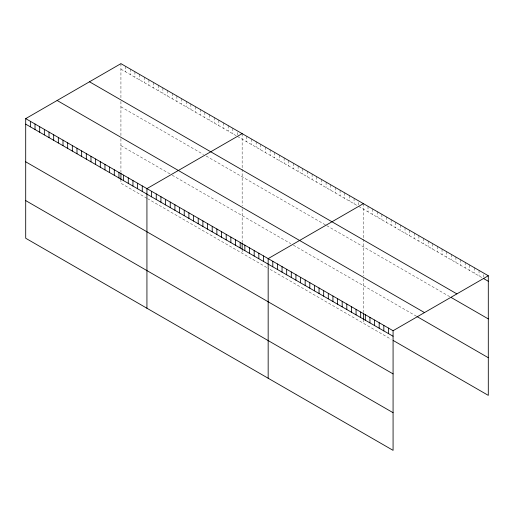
<?xml version="1.0" encoding="UTF-8"?>
<svg xmlns="http://www.w3.org/2000/svg" width="514" height="514" viewBox="0 0 514 514"><rect width="100%" height="100%" fill="white"/><g stroke="black" fill="none" stroke-linecap="round" stroke-linejoin="round"><path stroke-width="0.39" stroke-dasharray="2.57 1.93" d="M120.925 69.165L236.164 135.696M237.5 136.461L357.397 205.69M358.733 206.455L482.35 277.83M120.925 106.822L203.525 154.508M206.191 156.044L326.088 225.267M326.756 225.652L449.968 296.79M120.925 145.616L171.554 174.844M172.216 175.229L290.789 243.687M293.449 245.223L416.263 316.129M146.908 198.275L120.925 183.273L120.925 179.431M147.569 198.661L268.803 268.649M270.139 269.42L391.148 339.285M483.674 274.649L483.674 277.014M479.048 270.403L479.048 275.922M474.422 267.736L474.422 273.249M469.796 265.063L469.796 270.582M465.17 262.391L465.17 267.91M460.544 259.718L460.544 265.237M455.918 257.051L455.918 262.564M451.292 254.379L451.292 259.898M446.666 251.706L446.666 257.225M442.04 249.039L442.04 254.552M437.414 246.367L437.414 251.886M432.788 243.694L432.788 249.213M428.162 241.027L428.162 246.54M423.536 238.355L423.536 243.867M418.91 235.682L418.91 241.201M414.284 233.009L414.284 238.528M409.658 230.343L409.658 235.855M405.032 227.67L405.032 233.189M400.4 224.997L400.4 230.516M395.774 222.331L395.774 227.843M391.148 219.658L391.148 225.177M386.522 216.985L386.522 222.504M381.896 214.312L381.896 219.831M377.27 211.646L377.27 217.159M372.644 208.973L372.644 214.492M368.018 206.3L368.018 211.819M363.392 203.634L363.392 238.355M363.392 239.119L363.392 275.902M363.392 278.678L363.392 312.499M363.392 319.419L363.392 323.261M358.733 202.516L358.733 204.88M354.069 198.25L354.069 203.762M349.404 195.558L349.404 201.07M344.74 192.866L344.74 198.378M340.082 190.174L340.082 195.686M335.417 187.481L335.417 192.994M330.753 184.789L330.753 190.302M326.088 182.097L326.088 187.61M321.43 179.405L321.43 184.918M316.765 176.713L316.765 182.226M312.101 174.021L312.101 179.534M307.443 171.329L307.443 176.842M302.778 168.637L302.778 174.15M298.114 165.945L298.114 171.458M293.449 163.253L293.449 168.765M288.791 160.561L288.791 166.073M284.126 157.869L284.126 163.381M279.462 155.177L279.462 160.689M274.797 152.485L274.797 157.997M270.139 149.792L270.139 155.305M265.475 147.1L265.475 152.613M260.81 144.408L260.81 149.921M256.152 141.716L256.152 147.229M251.487 139.024L251.487 144.537M246.823 136.332L246.823 141.845M242.158 133.64L242.158 168.361M242.158 169.125L242.158 205.908M242.158 208.684L242.158 242.512M242.158 249.425L242.158 253.267M237.5 132.522L237.5 134.886M232.836 128.256L232.836 133.768M228.171 125.564L228.171 131.076M223.506 122.872L223.506 128.384M218.848 120.18L218.848 125.692M214.184 117.488L214.184 123M209.519 114.795L209.519 120.308M204.861 112.103L204.861 117.616M200.197 109.411L200.197 114.924M195.532 106.719L195.532 112.232M190.867 104.027L190.867 109.546M186.209 101.335L186.209 106.854M181.545 98.643L181.545 104.162M176.88 95.951L176.88 101.47M172.216 93.259L172.216 98.778M167.558 90.567L167.558 96.086M162.893 87.875L162.893 93.394M158.228 85.183L158.228 90.702M153.57 82.491L153.57 88.01M148.906 79.798L148.906 85.318M144.241 77.106L144.241 82.625M139.577 74.414L139.577 79.933M134.919 71.722L134.919 77.241M130.254 69.03L130.254 74.549M125.589 66.338L125.589 71.857M120.925 63.646L120.925 99.131M120.925 101.438L120.925 135.921M120.925 138.69L120.925 172.518"/><path stroke-width="0.77" d="M25.7 118.625L393.075 330.727L393.075 450.354L25.7 238.252L25.7 118.625L120.925 63.646L488.3 275.748L488.3 395.375L393.133 340.429M242.158 133.64L146.933 188.619L146.933 308.246M363.392 203.634L268.167 258.613L268.167 378.24M393.075 330.727L488.3 275.748M483.674 278.594L488.3 281.261M89.5 81.79L456.875 293.886M451.292 297.555L488.3 318.918M57.125 100.481L424.5 312.583M416.925 316.508L488.3 357.718M25.7 124.144L393.075 336.24M25.7 161.801L393.075 373.896M25.7 200.595L393.075 412.697M388.449 328.054L388.449 333.573M383.823 325.381L383.823 330.9M379.191 322.715L379.191 328.228M374.565 320.042L374.565 325.561M369.939 317.369L369.939 322.888M365.313 314.703L365.313 320.216M363.392 313.27L363.392 319.419M360.687 312.03L360.687 317.543M356.061 309.357L356.061 314.876M351.435 306.685L351.435 312.204M346.809 304.018L346.809 309.531M342.183 301.345L342.183 306.864M337.557 298.673L337.557 304.192M332.931 296.006L332.931 301.519M328.305 293.333L328.305 298.852M323.679 290.661L323.679 296.18M319.053 287.988L319.053 293.507M314.427 285.321L314.427 290.834M309.801 282.649L309.801 288.168M305.175 279.976L305.175 285.495M300.549 277.309L300.549 282.822M295.923 274.637L295.923 280.156M291.297 271.964L291.297 277.483M286.671 269.297L286.671 274.81M282.045 266.625L282.045 272.144M277.419 263.952L277.419 269.471M272.793 261.279L272.793 266.798M263.502 255.921L263.502 261.433M258.838 253.229L258.838 258.741M254.179 250.536L254.179 256.049M249.515 247.844L249.515 253.357M244.85 245.152L244.85 250.665M242.158 243.276L242.158 249.425M240.186 242.46L240.186 247.973M235.528 239.768L235.528 245.281M230.863 237.076L230.863 242.589M226.199 234.384L226.199 239.897M221.54 231.692L221.54 237.205M216.876 229L216.876 234.512M212.211 226.308L212.211 231.82M207.547 223.616L207.547 229.128M202.889 220.924L202.889 226.436M198.224 218.232L198.224 223.744M193.56 215.539L193.56 221.052M188.895 212.847L188.895 218.36M184.237 210.155L184.237 215.668M179.572 207.463L179.572 212.976M174.908 204.771L174.908 210.284M170.25 202.079L170.25 207.598M165.585 199.387L165.585 204.906M160.921 196.695L160.921 202.214M156.256 194.003L156.256 199.522M151.598 191.311L151.598 196.83M142.269 185.927L142.269 191.446M137.604 183.235L137.604 188.754M132.946 180.542L132.946 186.062M128.282 177.85L128.282 183.369M123.617 175.158L123.617 180.677M120.925 173.282L120.925 179.431M118.959 172.466L118.959 177.985M114.294 169.774L114.294 175.293M109.63 167.082L109.63 172.601M104.965 164.39L104.965 169.909M100.307 161.698L100.307 167.217M95.643 159.006L95.643 164.525M90.978 156.314L90.978 161.833M86.313 153.622L86.313 159.141M81.655 150.93L81.655 156.449M76.991 148.238L76.991 153.757M72.326 145.546L72.326 151.065M67.668 142.853L67.668 148.373M63.004 140.161L63.004 145.68M58.339 137.469L58.339 142.988M53.674 134.777L53.674 140.296M49.016 132.085L49.016 137.604M44.352 129.393L44.352 134.912M39.687 126.701L39.687 132.22M35.023 124.009L35.023 129.528M30.365 121.317L30.365 126.836"/></g></svg>
